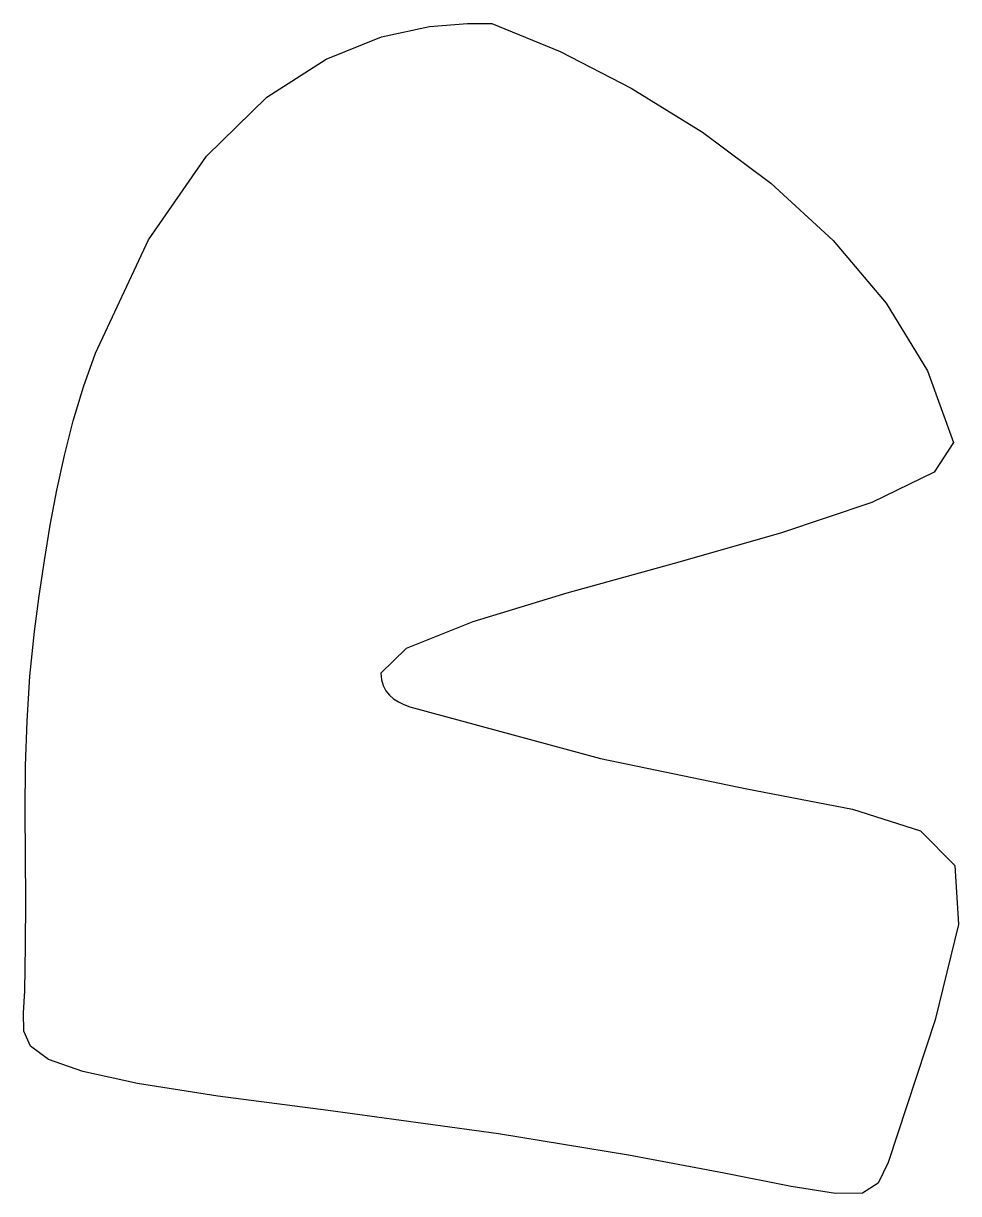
# Model space of a CAD drawing. Header units: millimetres. Extents: x -75.6 to -24.8, y -105.5 to -55.4.
# Drawn here: x -27.537 to -25.8, y -90.483 to -88.311 of the extents above; entities that cross this region are included whole.
import ezdxf

# ---------------------------------------------------------------- set-up
doc = ezdxf.new("R2010")
doc.units = ezdxf.units.MM
doc.header["$MEASUREMENT"] = 0
doc.layers.add('Layer 1', color=7, linetype='Continuous')

msp = doc.modelspace()

# ---------------------------------------------------------------- linework, layer by layer
at = {"layer": 'Layer 1'}
msp.add_open_spline([(-26.6672, -88.3106), (-26.6672, -88.3106), (-26.7125, -88.3106), (-26.7125, -88.3106), (-26.7125, -88.3106), (-26.7125, -88.3106), (-26.7827, -88.3162), (-26.7827, -88.3162), (-26.7827, -88.3162), (-26.7827, -88.3162), (-26.872, -88.3355), (-26.872, -88.3355), (-26.872, -88.3355), (-26.872, -88.3355), (-26.9745, -88.3767), (-26.9745, -88.3767), (-26.9745, -88.3767), (-26.9745, -88.3767), (-27.0847, -88.4478), (-27.0847, -88.4478), (-27.0847, -88.4478), (-27.0847, -88.4478), (-27.1967, -88.557), (-27.1967, -88.557), (-27.1967, -88.557), (-27.1967, -88.557), (-27.3047, -88.7126), (-27.3047, -88.7126), (-27.3047, -88.7126), (-27.3047, -88.7126), (-27.4031, -88.9226), (-27.4031, -88.9226), (-27.4031, -88.9226), (-27.4031, -88.9226), (-27.4252, -88.9852), (-27.4252, -88.9852), (-27.4252, -88.9852), (-27.4252, -88.9852), (-27.4443, -89.0485), (-27.4443, -89.0485), (-27.4443, -89.0485), (-27.4443, -89.0485), (-27.4607, -89.1126), (-27.4607, -89.1126), (-27.4607, -89.1126), (-27.4607, -89.1126), (-27.4748, -89.1773), (-27.4748, -89.1773), (-27.4748, -89.1773), (-27.4748, -89.1773), (-27.4871, -89.2424), (-27.4871, -89.2424), (-27.4871, -89.2424), (-27.4871, -89.2424), (-27.4978, -89.3079), (-27.4978, -89.3079), (-27.4978, -89.3079), (-27.4978, -89.3079), (-27.5074, -89.3736), (-27.5074, -89.3736), (-27.5074, -89.3736), (-27.5074, -89.3736), (-27.5162, -89.4393), (-27.5162, -89.4393), (-27.5162, -89.4393), (-27.5162, -89.4393), (-27.525, -89.5225), (-27.525, -89.5225), (-27.525, -89.5225), (-27.525, -89.5225), (-27.5302, -89.6058), (-27.5302, -89.6058), (-27.5302, -89.6058), (-27.5302, -89.6058), (-27.5327, -89.6892), (-27.5327, -89.6892), (-27.5327, -89.6892), (-27.5327, -89.6892), (-27.5334, -89.7727), (-27.5334, -89.7727), (-27.5334, -89.7727), (-27.5334, -89.7727), (-27.5331, -89.8563), (-27.5331, -89.8563), (-27.5331, -89.8563), (-27.5331, -89.8563), (-27.5326, -89.9398), (-27.5326, -89.9398), (-27.5326, -89.9398), (-27.5326, -89.9398), (-27.5327, -90.0233), (-27.5327, -90.0233), (-27.5327, -90.0233), (-27.5327, -90.0233), (-27.5343, -90.1068), (-27.5343, -90.1068), (-27.5343, -90.1068), (-27.5343, -90.1068), (-27.5369, -90.1477), (-27.5369, -90.1477), (-27.5369, -90.1477), (-27.5369, -90.1477), (-27.5363, -90.1814), (-27.5363, -90.1814), (-27.5363, -90.1814), (-27.5363, -90.1814), (-27.5236, -90.2096), (-27.5236, -90.2096), (-27.5236, -90.2096), (-27.5236, -90.2096), (-27.49, -90.2341), (-27.49, -90.2341), (-27.49, -90.2341), (-27.49, -90.2341), (-27.4267, -90.2565), (-27.4267, -90.2565), (-27.4267, -90.2565), (-27.4267, -90.2565), (-27.325, -90.2786), (-27.325, -90.2786), (-27.325, -90.2786), (-27.325, -90.2786), (-27.176, -90.3022), (-27.176, -90.3022), (-27.176, -90.3022), (-27.176, -90.3022), (-26.971, -90.3289), (-26.971, -90.3289), (-26.971, -90.3289), (-26.971, -90.3289), (-26.6549, -90.3719), (-26.6549, -90.3719), (-26.6549, -90.3719), (-26.6549, -90.3719), (-26.4134, -90.4115), (-26.4134, -90.4115), (-26.4134, -90.4115), (-26.4134, -90.4115), (-26.2356, -90.4451), (-26.2356, -90.4451), (-26.2356, -90.4451), (-26.2356, -90.4451), (-26.111, -90.4699), (-26.111, -90.4699), (-26.111, -90.4699), (-26.111, -90.4699), (-26.0289, -90.4831), (-26.0289, -90.4831), (-26.0289, -90.4831), (-26.0289, -90.4831), (-25.9786, -90.482), (-25.9786, -90.482), (-25.9786, -90.482), (-25.9786, -90.482), (-25.9497, -90.4637), (-25.9497, -90.4637), (-25.9497, -90.4637), (-25.9497, -90.4637), (-25.9313, -90.4256), (-25.9313, -90.4256), (-25.9313, -90.4256), (-25.9313, -90.4256), (-25.8439, -90.1606), (-25.8439, -90.1606), (-25.8439, -90.1606), (-25.8439, -90.1606), (-25.8004, -89.9838), (-25.8004, -89.9838), (-25.8004, -89.9838), (-25.8004, -89.9838), (-25.8073, -89.874), (-25.8073, -89.874), (-25.8073, -89.874), (-25.8073, -89.874), (-25.8709, -89.8096), (-25.8709, -89.8096), (-25.8709, -89.8096), (-25.8709, -89.8096), (-25.9975, -89.7693), (-25.9975, -89.7693), (-25.9975, -89.7693), (-25.9975, -89.7693), (-26.1936, -89.7317), (-26.1936, -89.7317), (-26.1936, -89.7317), (-26.1936, -89.7317), (-26.4654, -89.6754), (-26.4654, -89.6754), (-26.4654, -89.6754), (-26.4654, -89.6754), (-26.8194, -89.5791), (-26.8194, -89.5791), (-26.8194, -89.5791), (-26.8194, -89.5791), (-26.8302, -89.5752), (-26.8302, -89.5752), (-26.8302, -89.5752), (-26.8302, -89.5752), (-26.8403, -89.5704), (-26.8403, -89.5704), (-26.8403, -89.5704), (-26.8403, -89.5704), (-26.8494, -89.5646), (-26.8494, -89.5646), (-26.8494, -89.5646), (-26.8494, -89.5646), (-26.8574, -89.5577), (-26.8574, -89.5577), (-26.8574, -89.5577), (-26.8574, -89.5577), (-26.8639, -89.5495), (-26.8639, -89.5495), (-26.8639, -89.5495), (-26.8639, -89.5495), (-26.8688, -89.5401), (-26.8688, -89.5401), (-26.8688, -89.5401), (-26.8688, -89.5401), (-26.872, -89.5293), (-26.872, -89.5293), (-26.872, -89.5293), (-26.872, -89.5293), (-26.8731, -89.5169), (-26.8731, -89.5169), (-26.8731, -89.5169), (-26.8731, -89.5169), (-26.826, -89.4712), (-26.826, -89.4712), (-26.826, -89.4712), (-26.826, -89.4712), (-26.7021, -89.4214), (-26.7021, -89.4214), (-26.7021, -89.4214), (-26.7021, -89.4214), (-26.5276, -89.3685), (-26.5276, -89.3685), (-26.5276, -89.3685), (-26.5276, -89.3685), (-26.3285, -89.3134), (-26.3285, -89.3134), (-26.3285, -89.3134), (-26.3285, -89.3134), (-26.1311, -89.257), (-26.1311, -89.257), (-26.1311, -89.257), (-26.1311, -89.257), (-25.9614, -89.2001), (-25.9614, -89.2001), (-25.9614, -89.2001), (-25.9614, -89.2001), (-25.8455, -89.1436), (-25.8455, -89.1436), (-25.8455, -89.1436), (-25.8455, -89.1436), (-25.8098, -89.0885), (-25.8098, -89.0885), (-25.8098, -89.0885), (-25.8098, -89.0885), (-25.8582, -88.9554), (-25.8582, -88.9554), (-25.8582, -88.9554), (-25.8582, -88.9554), (-25.9346, -88.83), (-25.9346, -88.83), (-25.9346, -88.83), (-25.9346, -88.83), (-26.0334, -88.7136), (-26.0334, -88.7136), (-26.0334, -88.7136), (-26.0334, -88.7136), (-26.149, -88.6073), (-26.149, -88.6073), (-26.149, -88.6073), (-26.149, -88.6073), (-26.2757, -88.5126), (-26.2757, -88.5126), (-26.2757, -88.5126), (-26.2757, -88.5126), (-26.4081, -88.4308), (-26.4081, -88.4308), (-26.4081, -88.4308), (-26.4081, -88.4308), (-26.5405, -88.363), (-26.5405, -88.363), (-26.5405, -88.363), (-26.5405, -88.363), (-26.6672, -88.3106), (-26.6672, -88.3106), (-26.6672, -88.3106), (-26.6672, -88.3106), (-26.6672, -88.3106), (-26.6672, -88.3106)], degree=3, knots=[0, 0, 0, 0, 0.013514, 0.013514, 0.013514, 0.013514, 0.027027, 0.027027, 0.027027, 0.027027, 0.040541, 0.040541, 0.040541, 0.040541, 0.054054, 0.054054, 0.054054, 0.054054, 0.067568, 0.067568, 0.067568, 0.067568, 0.081081, 0.081081, 0.081081, 0.081081, 0.094595, 0.094595, 0.094595, 0.094595, 0.108108, 0.108108, 0.108108, 0.108108, 0.121622, 0.121622, 0.121622, 0.121622, 0.135135, 0.135135, 0.135135, 0.135135, 0.148649, 0.148649, 0.148649, 0.148649, 0.162162, 0.162162, 0.162162, 0.162162, 0.175676, 0.175676, 0.175676, 0.175676, 0.189189, 0.189189, 0.189189, 0.189189, 0.202703, 0.202703, 0.202703, 0.202703, 0.216216, 0.216216, 0.216216, 0.216216, 0.22973, 0.22973, 0.22973, 0.22973, 0.243243, 0.243243, 0.243243, 0.243243, 0.256757, 0.256757, 0.256757, 0.256757, 0.27027, 0.27027, 0.27027, 0.27027, 0.283784, 0.283784, 0.283784, 0.283784, 0.297297, 0.297297, 0.297297, 0.297297, 0.310811, 0.310811, 0.310811, 0.310811, 0.324324, 0.324324, 0.324324, 0.324324, 0.337838, 0.337838, 0.337838, 0.337838, 0.351351, 0.351351, 0.351351, 0.351351, 0.364865, 0.364865, 0.364865, 0.364865, 0.378378, 0.378378, 0.378378, 0.378378, 0.391892, 0.391892, 0.391892, 0.391892, 0.405405, 0.405405, 0.405405, 0.405405, 0.418919, 0.418919, 0.418919, 0.418919, 0.432432, 0.432432, 0.432432, 0.432432, 0.445946, 0.445946, 0.445946, 0.445946, 0.459459, 0.459459, 0.459459, 0.459459, 0.472973, 0.472973, 0.472973, 0.472973, 0.486486, 0.486486, 0.486486, 0.486486, 0.5, 0.5, 0.5, 0.5, 0.513514, 0.513514, 0.513514, 0.513514, 0.527027, 0.527027, 0.527027, 0.527027, 0.540541, 0.540541, 0.540541, 0.540541, 0.554054, 0.554054, 0.554054, 0.554054, 0.567568, 0.567568, 0.567568, 0.567568, 0.581081, 0.581081, 0.581081, 0.581081, 0.594595, 0.594595, 0.594595, 0.594595, 0.608108, 0.608108, 0.608108, 0.608108, 0.621622, 0.621622, 0.621622, 0.621622, 0.635135, 0.635135, 0.635135, 0.635135, 0.648649, 0.648649, 0.648649, 0.648649, 0.662162, 0.662162, 0.662162, 0.662162, 0.675676, 0.675676, 0.675676, 0.675676, 0.689189, 0.689189, 0.689189, 0.689189, 0.702703, 0.702703, 0.702703, 0.702703, 0.716216, 0.716216, 0.716216, 0.716216, 0.72973, 0.72973, 0.72973, 0.72973, 0.743243, 0.743243, 0.743243, 0.743243, 0.756757, 0.756757, 0.756757, 0.756757, 0.77027, 0.77027, 0.77027, 0.77027, 0.783784, 0.783784, 0.783784, 0.783784, 0.797297, 0.797297, 0.797297, 0.797297, 0.810811, 0.810811, 0.810811, 0.810811, 0.824324, 0.824324, 0.824324, 0.824324, 0.837838, 0.837838, 0.837838, 0.837838, 0.851351, 0.851351, 0.851351, 0.851351, 0.864865, 0.864865, 0.864865, 0.864865, 0.878378, 0.878378, 0.878378, 0.878378, 0.891892, 0.891892, 0.891892, 0.891892, 0.905405, 0.905405, 0.905405, 0.905405, 0.918919, 0.918919, 0.918919, 0.918919, 0.932432, 0.932432, 0.932432, 0.932432, 0.945946, 0.945946, 0.945946, 0.945946, 0.959459, 0.959459, 0.959459, 0.959459, 0.972973, 0.972973, 0.972973, 0.972973, 1, 1, 1, 1], dxfattribs=at)

doc.saveas('drawing.dxf')
